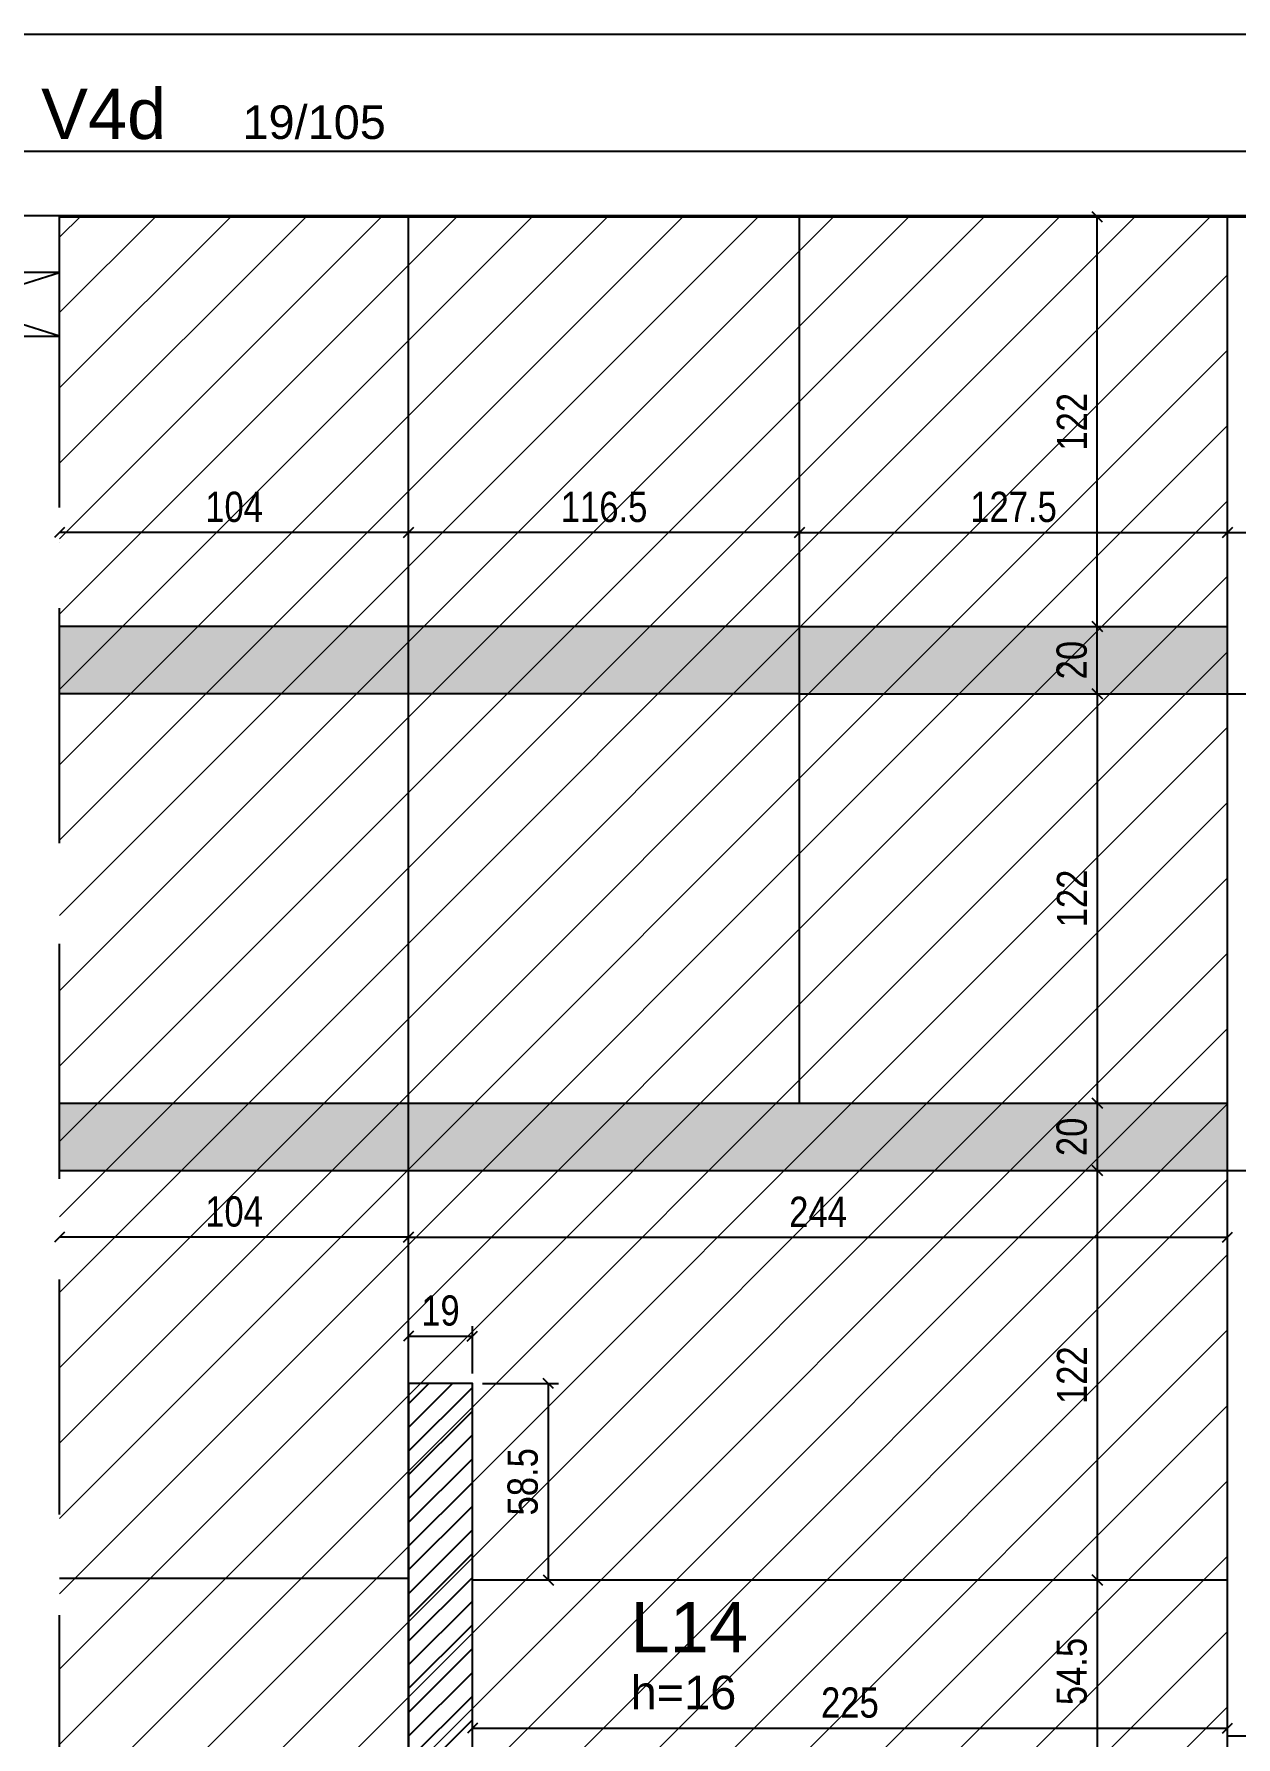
# Model space of a CAD drawing. Extents: x 2113 to 8441, y 350 to 3972.
# Drawn here: x 7036 to 7394, y 2528 to 3035 of the extents above; entities that cross this region are included whole.
import ezdxf

# ---------------------------------------------------------------- set-up
doc = ezdxf.new("R2010")
doc.units = 0
doc.linetypes.add('ESTILO_TQS_0001', pattern=[1, 0.7, -0.3])
for name, color, linetype in [('2', 2, 'Continuous'), ('3', 3, 'Continuous'), ('4', 4, 'Continuous'), ('8', 8, 'Continuous'), ('COTA', 241, 'Continuous'), ('ES-VIGA', 3, 'Continuous'), ('Painéis', 200, 'Continuous'), ('Pilares', 5, 'Continuous')]:
    doc.layers.add(name, color=color, linetype=linetype)
doc.layers.add('Hachura', color=251, linetype='Continuous', lineweight=9)
doc.layers.add('REAPROVEITAMENTO', color=251, linetype='Continuous', lineweight=9)
doc.styles.add('COTA TECNICA-50', font='techl___.ttf', dxfattribs={"height": 9})
doc.styles.get("Standard").update_dxf_attribs({"font": 'arial.ttf'})
doc.dimstyles.new('COTA PAINEL-50', dxfattribs={"dimtxt": 9, "dimasz": 3, "dimexe": 3, "dimexo": 3, "dimgap": 3, "dimtad": 1, "dimdec": 1, "dimzin": 12, "dimdsep": 46, "dimtxsty": 'COTA TECNICA-50', "dimblk1": 'OBLIQUE', "dimblk2": 'OBLIQUE', "dimsah": 1, "dimcen": 0.9, "dimclrd": 4, "dimclre": 4, "dimclrt": 240, "dimadec": 1, "dimazin": 3, "dimtfac": 1, "dimtdec": 1, "dimtmove": 0, "dimatfit": 3, "dimfxl": 1, "dimtolj": 1, "dimtzin": 12, "dimarcsym": 0})

# ---------------------------------------------------------------- blocks, each defined once
blk = doc.blocks.new('_Oblique')
at = {"color": 0, "linetype": 'ByBlock', "lineweight": -2}
blk.add_line((-0.5, -0.5), (0.5, 0.5), dxfattribs=at)
blk = doc.blocks.new('*D40')
at = {"layer": 'COTA', "color": 4, "lineweight": -2, "transparency": 16777216}
for p, q in [((7169.34, 2633.03), (7191.99, 2633.03)), ((7188.99, 2574.53), (7188.99, 2633.03)), ((7169.34, 2574.53), (7191.99, 2574.53))]:
    blk.add_line(p, q, dxfattribs=at)
at = {"layer": 'Defpoints', "color": 0, "transparency": 16777216}
for p in [(7166.34, 2633.03), (7188.99, 2633.03), (7166.34, 2574.53)]:
    blk.add_point(p, dxfattribs=at)
at = {"layer": 'COTA', "color": 4, "lineweight": -2, "transparency": 16777216, "xscale": 3, "yscale": 3, "zscale": 3}
for p, rotation in [((7188.99, 2633.03), 90), ((7188.99, 2574.53), 270)]:
    blk.add_blockref('_Oblique', p, dxfattribs=dict(at, rotation=rotation))
at = {"layer": 'COTA', "color": 240, "transparency": 16777216, "insert": (7181.38, 2603.78), "char_height": 9, "attachment_point": 5, "rotation": 90, "style": 'COTA TECNICA-50'}
blk.add_mtext('\\A1;58.5', dxfattribs=at)
blk = doc.blocks.new('*D41')
at = {"layer": 'COTA', "color": 4, "lineweight": -2, "transparency": 16777216}
for p, q in [((7147.34, 2636.03), (7147.34, 2650.16)), ((7166.34, 2636.03), (7166.34, 2650.16)), ((7147.34, 2647.16), (7166.34, 2647.16))]:
    blk.add_line(p, q, dxfattribs=at)
at = {"layer": 'Defpoints', "color": 0, "transparency": 16777216}
for p in [(7166.34, 2647.16), (7147.34, 2633.03), (7166.34, 2633.03)]:
    blk.add_point(p, dxfattribs=at)
at = {"layer": 'COTA', "color": 4, "lineweight": -2, "transparency": 16777216, "xscale": 3, "yscale": 3, "zscale": 3, "rotation": 180}
blk.add_blockref('_Oblique', (7147.34, 2647.16), dxfattribs=at)
at = {"layer": 'COTA', "color": 4, "lineweight": -2, "transparency": 16777216, "xscale": 3, "yscale": 3, "zscale": 3}
blk.add_blockref('_Oblique', (7166.34, 2647.16), dxfattribs=at)
at = {"layer": 'COTA', "color": 240, "transparency": 16777216, "insert": (7156.84, 2654.74), "char_height": 9, "attachment_point": 5, "style": 'COTA TECNICA-50'}
blk.add_mtext('\\A1;19', dxfattribs=at)
blk = doc.blocks.new('*D42')
at = {"layer": 'COTA', "color": 4, "lineweight": -2, "transparency": 16777216}
blk.add_line((7147.34, 2676.64), (7391.34, 2676.64), dxfattribs=at)
at = {"layer": 'Defpoints', "color": 0, "transparency": 16777216}
for p in [(7147.34, 2676.64), (7391.34, 2676.64), (7391.34, 2676.64)]:
    blk.add_point(p, dxfattribs=at)
at = {"layer": 'COTA', "color": 4, "lineweight": -2, "transparency": 16777216, "xscale": 3, "yscale": 3, "zscale": 3, "rotation": 180}
blk.add_blockref('_Oblique', (7147.34, 2676.64), dxfattribs=at)
at = {"layer": 'COTA', "color": 4, "lineweight": -2, "transparency": 16777216, "xscale": 3, "yscale": 3, "zscale": 3}
blk.add_blockref('_Oblique', (7391.34, 2676.64), dxfattribs=at)
at = {"layer": 'COTA', "color": 240, "transparency": 16777216, "insert": (7269.34, 2684.21), "char_height": 9, "attachment_point": 5, "style": 'COTA TECNICA-50'}
blk.add_mtext('\\A1;244', dxfattribs=at)
blk = doc.blocks.new('*D219')
at = {"layer": 'COTA', "color": 4, "lineweight": -2, "transparency": 16777216}
for p, q in [((7166.35, 2523.03), (7166.35, 2533.36)), ((7391.34, 2523.03), (7391.34, 2533.36)), ((7166.35, 2530.36), (7391.34, 2530.36))]:
    blk.add_line(p, q, dxfattribs=at)
at = {"layer": 'Defpoints', "color": 0, "transparency": 16777216}
for p in [(7391.34, 2530.36), (7166.35, 2520.03), (7391.34, 2520.03)]:
    blk.add_point(p, dxfattribs=at)
at = {"layer": 'COTA', "color": 4, "lineweight": -2, "transparency": 16777216, "xscale": 3, "yscale": 3, "zscale": 3, "rotation": 180}
blk.add_blockref('_Oblique', (7166.35, 2530.36), dxfattribs=at)
at = {"layer": 'COTA', "color": 4, "lineweight": -2, "transparency": 16777216, "xscale": 3, "yscale": 3, "zscale": 3}
blk.add_blockref('_Oblique', (7391.34, 2530.36), dxfattribs=at)
at = {"layer": 'COTA', "color": 240, "transparency": 16777216, "insert": (7278.85, 2537.96), "char_height": 9, "attachment_point": 5, "style": 'COTA TECNICA-50'}
blk.add_mtext('\\A1;225', dxfattribs=at)
blk = doc.blocks.new('*D220')
at = {"layer": 'COTA', "color": 4, "lineweight": -2, "transparency": 16777216}
for p, q in [((7316.03, 2858.53), (7355.57, 2858.53)), ((7352.57, 2838.53), (7352.57, 2858.53))]:
    blk.add_line(p, q, dxfattribs=at)
at = {"layer": 'Defpoints', "color": 0, "transparency": 16777216}
for p in [(7313.03, 2858.53), (7352.57, 2858.53), (7352.57, 2838.53)]:
    blk.add_point(p, dxfattribs=at)
at = {"layer": 'COTA', "color": 4, "lineweight": -2, "transparency": 16777216, "xscale": 3, "yscale": 3, "zscale": 3}
for p, rotation in [((7352.57, 2858.53), 90), ((7352.57, 2838.53), 270)]:
    blk.add_blockref('_Oblique', p, dxfattribs=dict(at, rotation=rotation))
at = {"layer": 'COTA', "color": 240, "transparency": 16777216, "insert": (7344.98, 2848.53), "char_height": 9, "attachment_point": 5, "rotation": 90, "style": 'COTA TECNICA-50'}
blk.add_mtext('\\A1;20', dxfattribs=at)
blk = doc.blocks.new('*D43')
at = {"layer": 'COTA', "color": 4, "lineweight": -2, "transparency": 16777216}
blk.add_line((7352.57, 2858.53), (7352.57, 2980.53), dxfattribs=at)
at = {"layer": 'Defpoints', "color": 0, "transparency": 16777216}
for p in [(7352.57, 2980.53), (7352.57, 2980.53), (7352.57, 2858.53)]:
    blk.add_point(p, dxfattribs=at)
at = {"layer": 'COTA', "color": 4, "lineweight": -2, "transparency": 16777216, "xscale": 3, "yscale": 3, "zscale": 3}
for p, rotation in [((7352.57, 2980.53), 90), ((7352.57, 2858.53), 270)]:
    blk.add_blockref('_Oblique', p, dxfattribs=dict(at, rotation=rotation))
at = {"layer": 'COTA', "color": 240, "transparency": 16777216, "insert": (7345.02, 2919.53), "char_height": 9, "attachment_point": 5, "rotation": 90, "style": 'COTA TECNICA-50'}
blk.add_mtext('\\A1;122', dxfattribs=at)
blk = doc.blocks.new('*D44')
at = {"layer": 'COTA', "color": 4, "lineweight": -2, "transparency": 16777216}
blk.add_line((7263.84, 2886.53), (7391.35, 2886.53), dxfattribs=at)
at = {"layer": 'Defpoints', "color": 0, "transparency": 16777216}
for p in [(7263.84, 2886.53), (7391.35, 2886.53), (7391.35, 2886.53)]:
    blk.add_point(p, dxfattribs=at)
at = {"layer": 'COTA', "color": 4, "lineweight": -2, "transparency": 16777216, "xscale": 3, "yscale": 3, "zscale": 3, "rotation": 180}
blk.add_blockref('_Oblique', (7263.84, 2886.53), dxfattribs=at)
at = {"layer": 'COTA', "color": 4, "lineweight": -2, "transparency": 16777216, "xscale": 3, "yscale": 3, "zscale": 3}
blk.add_blockref('_Oblique', (7391.35, 2886.53), dxfattribs=at)
at = {"layer": 'COTA', "color": 240, "transparency": 16777216, "insert": (7327.6, 2894.13), "char_height": 9, "attachment_point": 5, "style": 'COTA TECNICA-50'}
blk.add_mtext('\\A1;127.5', dxfattribs=at)
blk = doc.blocks.new('*D221')
at = {"layer": 'COTA', "color": 4, "lineweight": -2, "transparency": 16777216}
for p, q in [((7263.85, 2886.53), (7147.34, 2886.53)), ((7147.34, 2883.54), (7147.34, 2883.53)), ((7263.85, 2883.54), (7263.85, 2883.53))]:
    blk.add_line(p, q, dxfattribs=at)
at = {"layer": 'Defpoints', "color": 0, "transparency": 16777216}
for p in [(7147.34, 2886.54), (7147.34, 2886.53), (7263.85, 2886.54)]:
    blk.add_point(p, dxfattribs=at)
at = {"layer": 'COTA', "color": 4, "lineweight": -2, "transparency": 16777216, "xscale": 3, "yscale": 3, "zscale": 3, "rotation": 180}
blk.add_blockref('_Oblique', (7147.34, 2886.53), dxfattribs=at)
at = {"layer": 'COTA', "color": 4, "lineweight": -2, "transparency": 16777216, "xscale": 3, "yscale": 3, "zscale": 3}
blk.add_blockref('_Oblique', (7263.85, 2886.53), dxfattribs=at)
at = {"layer": 'COTA', "color": 240, "transparency": 16777216, "insert": (7205.6, 2894.13), "char_height": 9, "attachment_point": 5, "style": 'COTA TECNICA-50'}
blk.add_mtext('\\A1;116.5', dxfattribs=at)
blk = doc.blocks.new('*D45')
at = {"layer": 'COTA', "color": 4, "lineweight": -2, "transparency": 16777216}
for p, q in [((7147.34, 2886.53), (7043.34, 2886.53)), ((7043.34, 2883.54), (7043.34, 2883.53)), ((7147.34, 2883.54), (7147.34, 2883.53))]:
    blk.add_line(p, q, dxfattribs=at)
at = {"layer": 'Defpoints', "color": 0, "transparency": 16777216}
for p in [(7043.34, 2886.54), (7043.34, 2886.53), (7147.34, 2886.54)]:
    blk.add_point(p, dxfattribs=at)
at = {"layer": 'COTA', "color": 4, "lineweight": -2, "transparency": 16777216, "xscale": 3, "yscale": 3, "zscale": 3, "rotation": 180}
blk.add_blockref('_Oblique', (7043.34, 2886.53), dxfattribs=at)
at = {"layer": 'COTA', "color": 4, "lineweight": -2, "transparency": 16777216, "xscale": 3, "yscale": 3, "zscale": 3}
blk.add_blockref('_Oblique', (7147.34, 2886.53), dxfattribs=at)
at = {"layer": 'COTA', "color": 240, "transparency": 16777216, "insert": (7095.34, 2894.13), "char_height": 9, "attachment_point": 5, "style": 'COTA TECNICA-50'}
blk.add_mtext('\\A1;104', dxfattribs=at)
blk = doc.blocks.new('*D46')
at = {"layer": 'COTA', "color": 4, "lineweight": -2, "transparency": 16777216}
blk.add_line((7147.34, 2676.64), (7043.34, 2676.64), dxfattribs=at)
at = {"layer": 'Defpoints', "color": 0, "transparency": 16777216}
for p in [(7043.34, 2676.64), (7043.34, 2676.64), (7147.34, 2676.64)]:
    blk.add_point(p, dxfattribs=at)
at = {"layer": 'COTA', "color": 4, "lineweight": -2, "transparency": 16777216, "xscale": 3, "yscale": 3, "zscale": 3, "rotation": 180}
blk.add_blockref('_Oblique', (7043.34, 2676.64), dxfattribs=at)
at = {"layer": 'COTA', "color": 4, "lineweight": -2, "transparency": 16777216, "xscale": 3, "yscale": 3, "zscale": 3}
blk.add_blockref('_Oblique', (7147.34, 2676.64), dxfattribs=at)
at = {"layer": 'COTA', "color": 240, "transparency": 16777216, "insert": (7095.34, 2684.24), "char_height": 9, "attachment_point": 5, "style": 'COTA TECNICA-50'}
blk.add_mtext('\\A1;104', dxfattribs=at)
blk = doc.blocks.new('*D222')
at = {"layer": 'COTA', "color": 4, "lineweight": -2, "transparency": 16777216}
blk.add_line((7352.57, 2838.53), (7352.57, 2716.53), dxfattribs=at)
at = {"layer": 'Defpoints', "color": 0, "transparency": 16777216}
for p in [(7352.57, 2838.53), (7352.57, 2716.53), (7352.57, 2716.53)]:
    blk.add_point(p, dxfattribs=at)
at = {"layer": 'COTA', "color": 4, "lineweight": -2, "transparency": 16777216, "xscale": 3, "yscale": 3, "zscale": 3}
for p, rotation in [((7352.57, 2838.53), 90), ((7352.57, 2716.53), 270)]:
    blk.add_blockref('_Oblique', p, dxfattribs=dict(at, rotation=rotation))
at = {"layer": 'COTA', "color": 240, "transparency": 16777216, "insert": (7345.02, 2777.53), "char_height": 9, "attachment_point": 5, "rotation": 90, "style": 'COTA TECNICA-50'}
blk.add_mtext('\\A1;122', dxfattribs=at)
blk = doc.blocks.new('*D223')
at = {"layer": 'COTA', "color": 4, "lineweight": -2, "transparency": 16777216}
blk.add_line((7352.57, 2716.53), (7352.57, 2696.53), dxfattribs=at)
at = {"layer": 'Defpoints', "color": 0, "transparency": 16777216}
for p in [(7352.57, 2716.53), (7352.57, 2696.53), (7352.57, 2696.53)]:
    blk.add_point(p, dxfattribs=at)
at = {"layer": 'COTA', "color": 4, "lineweight": -2, "transparency": 16777216, "xscale": 3, "yscale": 3, "zscale": 3}
for p, rotation in [((7352.57, 2716.53), 90), ((7352.57, 2696.53), 270)]:
    blk.add_blockref('_Oblique', p, dxfattribs=dict(at, rotation=rotation))
at = {"layer": 'COTA', "color": 240, "transparency": 16777216, "insert": (7344.98, 2706.53), "char_height": 9, "attachment_point": 5, "rotation": 90, "style": 'COTA TECNICA-50'}
blk.add_mtext('\\A1;20', dxfattribs=at)
blk = doc.blocks.new('*D189')
at = {"layer": 'COTA', "color": 4, "lineweight": -2, "transparency": 16777216}
blk.add_line((7352.57, 2696.53), (7352.57, 2574.53), dxfattribs=at)
at = {"layer": 'Defpoints', "color": 0, "transparency": 16777216}
for p in [(7352.57, 2696.53), (7352.57, 2574.53), (7352.57, 2574.53)]:
    blk.add_point(p, dxfattribs=at)
at = {"layer": 'COTA', "color": 4, "lineweight": -2, "transparency": 16777216, "xscale": 3, "yscale": 3, "zscale": 3}
for p, rotation in [((7352.57, 2696.53), 90), ((7352.57, 2574.53), 270)]:
    blk.add_blockref('_Oblique', p, dxfattribs=dict(at, rotation=rotation))
at = {"layer": 'COTA', "color": 240, "transparency": 16777216, "insert": (7345.02, 2635.53), "char_height": 9, "attachment_point": 5, "rotation": 90, "style": 'COTA TECNICA-50'}
blk.add_mtext('\\A1;122', dxfattribs=at)
blk = doc.blocks.new('*D190')
at = {"layer": 'COTA', "color": 4, "lineweight": -2, "transparency": 16777216}
blk.add_line((7352.57, 2574.53), (7352.57, 2520.03), dxfattribs=at)
at = {"layer": 'Defpoints', "color": 0, "transparency": 16777216}
for p in [(7352.57, 2574.53), (7352.57, 2520.03), (7352.57, 2520.03)]:
    blk.add_point(p, dxfattribs=at)
at = {"layer": 'COTA', "color": 4, "lineweight": -2, "transparency": 16777216, "xscale": 3, "yscale": 3, "zscale": 3}
for p, rotation in [((7352.57, 2574.53), 90), ((7352.57, 2520.03), 270)]:
    blk.add_blockref('_Oblique', p, dxfattribs=dict(at, rotation=rotation))
at = {"layer": 'COTA', "color": 240, "transparency": 16777216, "insert": (7344.97, 2547.28), "char_height": 9, "attachment_point": 5, "rotation": 90, "style": 'COTA TECNICA-50'}
blk.add_mtext('\\A1;54.5', dxfattribs=at)
blk = doc.blocks.new('*D27')
at = {"layer": 'COTA', "color": 4, "lineweight": -2, "transparency": 16777216}
blk.add_line((7391.35, 2886.53), (7441.84, 2886.53), dxfattribs=at)
at = {"layer": 'Defpoints', "color": 0, "transparency": 16777216}
for p in [(7391.35, 2886.53), (7441.84, 2886.53), (7441.84, 2886.53)]:
    blk.add_point(p, dxfattribs=at)
at = {"layer": 'COTA', "color": 4, "lineweight": -2, "transparency": 16777216, "xscale": 3, "yscale": 3, "zscale": 3, "rotation": 180}
blk.add_blockref('_Oblique', (7391.35, 2886.53), dxfattribs=at)
at = {"layer": 'COTA', "color": 4, "lineweight": -2, "transparency": 16777216, "xscale": 3, "yscale": 3, "zscale": 3}
blk.add_blockref('_Oblique', (7441.84, 2886.53), dxfattribs=at)
at = {"layer": 'COTA', "color": 240, "transparency": 16777216, "insert": (7424.65, 2894.13), "char_height": 9, "attachment_point": 5, "style": 'COTA TECNICA-50'}
blk.add_mtext('\\A1;50.5', dxfattribs=at)

msp = doc.modelspace()

# ---------------------------------------------------------------- hatches: boundary and pattern name
at = {"layer": 'Hachura', "linetype": 'ByBlock'}
h = msp.add_hatch(color=256, dxfattribs=at)
h.dxf.hatch_style = 1
h.paths.add_polyline_path([(7391.34, 2838.53), (7391.34, 2858.53), (7043.34, 2858.53), (7043.34, 2838.53)])
h = msp.add_hatch(color=256, dxfattribs=at)
h.dxf.hatch_style = 1
h.paths.add_polyline_path([(7391.34, 2696.53), (7391.34, 2716.53), (7043.34, 2716.53), (7043.34, 2696.53)])
at = {"layer": 'REAPROVEITAMENTO', "linetype": 'ByBlock'}
h = msp.add_hatch(dxfattribs=at)
h.set_pattern_fill('ANSI31', color=256, scale=5, style=2)
h.set_pattern_definition([(45, (1322.42, -568.691), (-11.22532, 11.22532), [])])
h.paths.add_polyline_path([(7147.34, 2378.03), (7147.34, 2500.53), (7043.34, 2500.53), (7043.34, 2378.03)])
h.paths.add_polyline_path([(7391.34, 2981.03), (7043.34, 2981.03), (7043.34, 2500.53), (7043.34, 2094.54), (7391.34, 2094.54)])

# ---------------------------------------------------------------- linework, layer by layer
at = {"layer": '3', "linetype": 'ESTILO_TQS_0001', "ltscale": 100}
msp.add_lwpolyline([(7043.34, 2094.03), (7043.34, 2945.03)], dxfattribs=at)
at = {"layer": '8', "linetype": 'Continuous'}
for p, q in [((7022.84, 2981.03), (7043.34, 2981.03)), ((6983.34, 2945.03), (7043.34, 2964.03)), ((7043.34, 2945.03), (6983.34, 2964.03)), ((7147.34, 2619.95), (7160.43, 2633.03)), ((7147.34, 2627.02), (7153.36, 2633.03)), ((7147.34, 2612.88), (7166.34, 2631.88)), ((7147.34, 2605.81), (7166.34, 2624.81)), ((7147.34, 2598.73), (7166.34, 2617.73)), ((7147.34, 2591.66), (7166.34, 2610.66)), ((7147.34, 2584.59), (7166.34, 2603.59)), ((7147.34, 2577.52), (7166.34, 2596.52)), ((7147.34, 2570.45), (7166.34, 2589.45)), ((7147.34, 2563.38), (7166.34, 2582.38)), ((7147.34, 2556.31), (7166.34, 2575.31)), ((7147.34, 2549.24), (7166.34, 2568.24)), ((7147.34, 2542.17), (7166.34, 2561.17)), ((7147.34, 2535.09), (7166.34, 2554.09)), ((7147.34, 2528.02), (7166.34, 2547.02)), ((7147.34, 2520.95), (7166.34, 2539.95)), ((7156.84, 2537.53), (7156.84, 2537.53)), ((7147.34, 2513.88), (7166.34, 2532.88))]:
    msp.add_line(p, q, dxfattribs=at)
msp.add_lwpolyline([(7043.34, 2964.03), (7043.34, 2981.03)], dxfattribs=at)
at = {"layer": 'ES-VIGA', "linetype": 'Continuous'}
msp.add_line((7022.84, 3035.03), (7738.35, 3035.03), dxfattribs=at)
for points in [[(7413.34, 3000.03), (7022.84, 3000.03)], [(7043.34, 2981.03), (7413.34, 2981.03)]]:
    msp.add_lwpolyline(points, dxfattribs=at)
at = {"layer": 'Painéis'}
for p, q in [((7441.84, 2980.53), (7043.34, 2980.53)), ((7147.34, 2094.03), (7147.34, 2980.53)), ((7263.85, 2716.53), (7263.85, 2980.53)), ((7391.35, 2716.53), (7391.35, 2980.53)), ((7263.84, 2858.53), (7043.34, 2858.53)), ((7263.84, 2858.53), (7391.35, 2858.53)), ((7263.84, 2838.53), (7043.34, 2838.53)), ((7263.84, 2838.53), (7441.84, 2838.53)), ((7043.34, 2716.53), (7391.35, 2716.53)), ((7147.35, 2716.53), (7391.35, 2716.53)), ((7391.34, 2094.03), (7391.34, 2716.53)), ((7043.34, 2696.53), (7441.84, 2696.53)), ((7043.34, 2575.03), (7147.34, 2575.03)), ((7166.34, 2574.53), (7391.34, 2574.53)), ((7413.34, 2528.03), (7391.34, 2528.03))]:
    msp.add_line(p, q, dxfattribs=at)
at = {"layer": 'Pilares', "linetype": 'Continuous'}
for points in [[(6983.34, 2945.03), (7043.34, 2945.03), (7043.34, 2964.03), (6983.34, 2964.03), (6983.34, 2945.03)], [(7147.34, 2442.03), (7166.34, 2442.03), (7166.34, 2633.03), (7147.34, 2633.03), (7147.34, 2442.03)]]:
    msp.add_lwpolyline(points, dxfattribs=at)

# ---------------------------------------------------------------- texts
at = {"layer": '2', "linetype": 'Continuous'}
for s, p in [('19/105', (7097.84, 3003.78)), ('h=16', (7213.52, 2536.01))]:
    msp.add_text(s, height=10, dxfattribs=at).set_placement(p)
at = {"layer": '4', "linetype": 'Continuous'}
for s, p in [('V4d', (7037.84, 3003.78)), ('L14', (7213.52, 2553.01))]:
    msp.add_text(s, height=15, dxfattribs=at).set_placement(p)

# ---------------------------------------------------------------- dimensions: what is measured, and where the dimension line sits
at = {"layer": 'COTA'}
for base, p1, p2, picture, middle in [((7352.57, 2980.53), (7352.57, 2858.53), (7352.57, 2980.53), '*D43', (7345.02, 2919.53)), ((7352.57, 2858.53), (7352.57, 2838.53), (7313.03, 2858.53), '*D220', (7344.98, 2848.53)), ((7352.57, 2716.53), (7352.57, 2838.53), (7352.57, 2716.53), '*D222', (7345.02, 2777.53)), ((7188.99, 2633.03), (7166.34, 2574.53), (7166.34, 2633.03), '*D40', (7181.38, 2603.78))]:
    dim = msp.add_linear_dim(base=base, p1=p1, p2=p2, angle=90, dimstyle='COTA PAINEL-50', dxfattribs=at)
    dim.commit()
    dim.dimension.update_dxf_attribs({"geometry": picture, "text_midpoint": middle})
for base, p1, p2, picture, middle in [((7043.34, 2886.53), (7147.34, 2886.54), (7043.34, 2886.54), '*D45', (7095.34, 2894.13)), ((7147.34, 2886.53), (7263.85, 2886.54), (7147.34, 2886.54), '*D221', (7205.6, 2894.13)), ((7391.35, 2886.53), (7263.84, 2886.53), (7391.35, 2886.53), '*D44', (7327.6, 2894.13)), ((7043.34, 2676.64), (7147.34, 2676.64), (7043.34, 2676.64), '*D46', (7095.34, 2684.24)), ((7166.34, 2647.16), (7147.34, 2633.03), (7166.34, 2633.03), '*D41', (7156.84, 2654.74)), ((7391.34, 2530.36), (7166.35, 2520.03), (7391.34, 2520.03), '*D219', (7278.85, 2537.96))]:
    dim = msp.add_linear_dim(base=base, p1=p1, p2=p2, dimstyle='COTA PAINEL-50', dxfattribs=at)
    dim.commit()
    dim.dimension.update_dxf_attribs({"geometry": picture, "text_midpoint": middle})
dim = msp.add_linear_dim(base=(7441.84, 2886.53), p1=(7391.35, 2886.53), p2=(7441.84, 2886.53), dimstyle='COTA PAINEL-50', dxfattribs=at)
dim.commit()
dim.dimension.update_dxf_attribs({"geometry": '*D27', "text_midpoint": (7424.65, 2886.53), "dimtype": 160})
for base, p1, p2, picture, middle in [((7352.57, 2696.53), (7352.57, 2716.53), (7352.57, 2696.53), '*D223', (7344.98, 2706.53)), ((7352.57, 2574.53), (7352.57, 2696.53), (7352.57, 2574.53), '*D189', (7345.02, 2635.53)), ((7352.57, 2520.03), (7352.57, 2574.53), (7352.57, 2520.03), '*D190', (7344.97, 2547.28))]:
    dim = msp.add_linear_dim(base=base, p1=p1, p2=p2, angle=90, dimstyle='COTA PAINEL-50', override={"dimtmove": 1}, dxfattribs=at)
    dim.commit()
    dim.dimension.update_dxf_attribs({"geometry": picture, "text_midpoint": middle})
dim = msp.add_linear_dim(base=(7391.34, 2676.64), p1=(7147.34, 2676.64), p2=(7391.34, 2676.64), dimstyle='COTA PAINEL-50', override={"dimtmove": 1}, dxfattribs=at)
dim.commit()
dim.dimension.update_dxf_attribs({"geometry": '*D42', "text_midpoint": (7269.34, 2684.21)})

doc.saveas('drawing.dxf')
